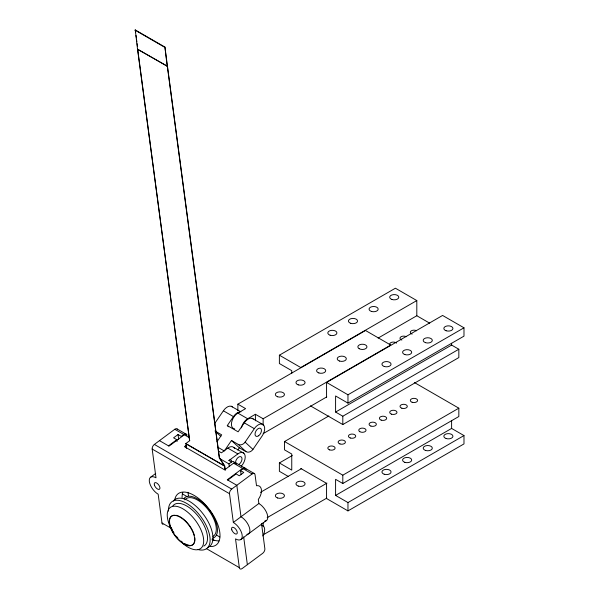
<?xml version="1.0" encoding="UTF-8"?>
<svg xmlns="http://www.w3.org/2000/svg" width="599" height="599" viewBox="0 0 599 599"><rect width="100%" height="100%" fill="white"/><g stroke="black" fill="none" stroke-linecap="round" stroke-linejoin="round"><path stroke-width="0.9" d="M214.682 423.508L223.382 410.787A9.112 5.264 -60 0 1 232.419 406.953M228.601 426.788L227.298 425.567L233.438 416.597A9.112 5.264 -60 0 1 239.832 411.94M217.07 441.575L221.675 434.844L214.966 430.973M252.112 418.319L263.358 424.818A9.112 5.264 -60 0 1 262.16 435.945L252.95 449.407A5.466 4.425 -47.1 0 1 246.009 451.661L238.17 444.368L231.469 440.497L224.303 450.972L217.527 447.056M253.302 419.008A9.112 5.264 -60 0 0 244.265 422.849L238.125 431.819L227.298 425.567M237.773 450.036L239.308 447.79L231.469 440.497M238.17 444.368A5.466 4.425 -47.1 0 0 245.111 442.114L254.32 428.652A9.112 5.264 -60 0 1 263.358 424.818M189.763 440.602L185.847 443.567L224.52 465.902L219.286 457.816L167.331 66.324L137.68 49.208L189.636 440.699L137.553 49.305L167.458 66.234M137.553 49.305L135.269 29.95L164.92 47.066L219.414 457.726L224.647 465.805L225.254 470.365M167.203 66.422L164.92 47.066M162.988 524.35A3.646 2.104 -60 0 1 161.985 522.972L158.173 494.22A10.939 5.361 53.4 0 1 149.346 481.544A10.939 5.361 53.4 0 1 155.995 477.8L152.176 449.048A3.646 2.104 -60 0 1 154.37 444.421L174.788 429.273A3.646 2.104 -60 0 1 177.521 429.476M186.723 435.331A3.646 2.104 -60 0 0 183.811 434.485L181.257 436.379L178.038 434.515L173.568 437.832L176.787 439.688L177.034 441.538M168.499 445.843L176.787 439.688M187.06 434.986A3.646 2.104 -60 0 0 184.327 434.784L169.008 446.143L159.469 440.632M186.304 448.067L185.975 443.477M185.907 445.514L184.417 446.622L224.64 469.841L233.573 463.214A3.646 2.104 -60 0 1 236.485 464.06M150.843 477.044L155.718 473.427M234.643 448.606A9.112 5.264 -60 0 0 227.807 448.104L221.428 452.837L218.336 451.047M234.426 462.87A3.646 2.104 -60 0 0 231.506 462.024L228.93 460.534L237.863 453.907A9.112 5.264 -60 0 1 244.984 455.165A9.112 5.264 -60 0 1 241.3 466.142M224.857 469.511L224.647 465.805M229.32 466.666L228.953 463.918L231.506 462.024M245.328 468.628A3.646 2.104 -60 0 0 242.595 468.425L227.283 479.784L236.822 485.287L241 516.772A10.939 5.361 53.4 0 1 249.274 527.172A10.939 5.361 53.4 0 1 246.9 534.33M227.792 480.084L236.088 473.929L239.315 475.786L243.778 472.476L240.558 470.612L243.112 468.725A3.646 2.104 -60 0 1 246.024 469.564M261.538 523.661L264.855 548.691A3.646 2.104 -60 0 1 262.669 553.326L242.251 568.473A3.646 2.104 -60 0 1 239.33 567.627L235.519 538.883A10.939 5.361 53.4 0 0 242.161 535.132A10.939 5.361 53.4 0 0 233.34 522.455L229.522 493.711A3.646 2.104 -60 0 1 231.716 489.076L252.134 473.929A3.646 2.104 -60 0 1 255.047 474.775L256.507 485.729A10.146 5.863 -60 0 1 261.396 489.615A10.146 5.863 -60 0 1 258.319 499.416L258.865 503.519A10.939 5.361 53.4 0 1 267.147 513.92A10.939 5.361 53.4 0 1 264.765 521.078M233.34 522.455L258.865 503.519M240.671 539.632L266.196 520.703M291.758 373.349L291.758 370.669L279.381 363.526L279.381 355.192L395.407 288.209L416.807 300.563L416.807 315.74L378.134 338.076M416.807 300.563L300.78 367.546L279.381 355.192M237.87 410.674L237.87 404.16L365.495 330.483L390.765 345.069L263.141 418.753L255.406 414.283L247.672 418.753A9.112 5.264 -60 0 0 241.442 427.866M234.651 428.847A9.112 5.264 -60 0 1 231.648 422.205A9.112 5.264 -60 0 1 237.87 413.093L245.605 408.63L237.87 404.16M326.567 397.616L326.567 382.432L442.586 315.448L463.985 327.803L463.985 336.136L347.967 403.12L335.59 395.976L335.59 412.052L342.808 416.223L458.834 349.239L458.834 357.573L342.808 424.556L310.439 405.867M263.141 433.639L326.769 396.897M326.567 382.432L347.967 394.786L463.985 327.803M288.104 476.332L279.381 471.301L279.381 462.96L291.758 470.11L291.758 454.035L284.54 449.864L284.54 441.53L328.851 415.946M335.59 412.052L451.609 345.069L458.834 349.239M279.381 462.96L292.275 455.517M260.49 492.326L301.686 468.545M267.176 517.641L326.949 483.131M284.54 441.53L342.808 475.172L458.834 408.181L458.834 416.522L342.808 483.505L335.59 479.335L335.59 495.41L347.967 502.561L463.985 435.57L463.985 443.911L347.967 510.895L326.567 498.54L326.567 483.356L300.78 468.47M263.141 534.862L326.769 498.121M335.59 495.41L451.609 428.427L463.985 435.57M135.015 30.137L164.665 47.261M416.807 315.74L429.693 323.183M414.321 382.484L458.834 408.181M231.229 406.264L240.925 411.865M237.87 413.093L247.672 418.753M223.382 410.787L233.438 416.597M244.265 422.849L254.32 428.652M239.308 447.79L246.009 451.661M233.79 447.423L243.845 453.233M227.807 448.104L237.863 453.907M177.177 429.004L186.199 434.215M235.961 462.945L244.984 468.156M245.5 468.448L254.53 473.659M174.788 429.273L183.811 434.485M184.327 434.784L189.591 437.824M233.573 463.214L242.595 468.425M243.112 468.725L252.134 473.929M219.331 458.362L228.953 463.918M185.72 443.664L224.393 465.992M154.37 444.421L231.716 489.076M152.176 449.048L229.522 493.711M182.208 493.793L187.045 496.578M216.711 535.207L219.818 537.004M211.964 539.19L214.367 540.583M161.985 522.972L170.85 528.086M206.303 548.557L239.33 567.627M245.111 442.114L252.95 449.407M215.625 431.579L220.851 436.439M240.558 470.612L241.045 474.281M243.666 536.906L247.357 564.685M135.269 29.95L135.629 32.69M135.995 35.423L136.235 37.25M136.482 39.077L136.842 41.81M137.081 43.637L137.448 46.378M186.214 445.304L186.581 448.037M187.959 492.236L188.423 495.755M178.038 434.515L178.652 439.134M451.609 343.279L451.609 345.069M451.609 420.393L451.609 428.427M347.967 394.786L347.967 403.12M347.967 502.561L347.967 510.895M342.808 416.223L342.808 424.556M342.808 475.172L342.808 483.505M263.141 418.753L263.141 425.26M263.141 522.762L263.141 526.484M255.406 414.283L255.406 420.798M173.336 501.004A29.171 14.301 53.4 0 1 203.802 514.848A29.171 14.301 53.4 0 1 207.434 547.561M168.484 511.157A29.171 14.301 53.4 0 1 185.712 502.875A29.171 14.301 53.4 0 1 209.171 533.342A29.171 14.301 53.4 0 1 198.067 549.575M184.866 499.88A23.151 11.351 53.4 0 1 208.362 509.951A23.151 11.351 53.4 0 1 212.967 536.375M183.811 498.638A24.799 12.16 53.4 0 1 209.702 510.4A24.799 12.16 53.4 0 1 212.795 538.209M172.392 506.552A25.525 12.512 53.4 0 1 198.262 516.301A25.525 12.512 53.4 0 1 203.855 546.078M194.817 537.655A17.79 8.723 53.4 0 1 177.484 538.329A17.79 8.723 53.4 0 1 174.414 515.192M175.784 515.267A17.79 8.723 53.4 0 1 177.274 515.612M178.045 515.874A17.79 8.723 53.4 0 1 194.39 535.476M189.074 545.232A17.79 8.723 53.4 0 1 187.592 544.888M186.821 544.626A17.79 8.723 53.4 0 1 184.395 543.465M182.403 542.162A17.79 8.723 53.4 0 1 181.078 541.129M177.866 538.044A17.79 8.723 53.4 0 1 176.66 536.644M173.965 532.87A17.79 8.723 53.4 0 1 173.036 531.291M172.22 529.703A17.79 8.723 53.4 0 1 171.202 527.322M172.699 531.395A25.525 12.512 53.4 0 1 176.907 506.425A25.525 12.512 53.4 0 1 203.383 537.573A25.525 12.512 53.4 0 1 183.249 543.81M177.027 537.513A25.525 12.512 53.4 0 1 175.477 535.528M261.336 525.203A9.112 5.264 -60 0 1 262.901 535.97M235.579 463.117A4.56 2.628 -60 0 1 238.32 457.329A4.56 2.628 -60 0 1 241.966 458.385A4.56 2.628 -60 0 1 239.226 464.173M228.93 460.534A3.646 2.104 -60 0 1 231.663 460.736M401.832 340.045A3.646 2.104 0 0 1 400.761 336.938A3.646 2.104 0 0 1 406.234 336.735M412.142 334.092A3.646 2.104 0 0 1 411.079 330.985A3.646 2.104 0 0 1 416.545 330.775M390.181 345.226A3.646 2.104 0 0 1 391.521 342.351A3.646 2.104 0 0 1 396.501 343.122M174.736 499.663A31.904 15.641 53.4 0 1 210.107 510.43A31.904 15.641 53.4 0 1 208.781 546.408M218.897 540.867A31.904 15.641 53.4 0 1 212.383 539.647M182.081 497.567A31.904 15.641 53.4 0 1 182.807 492.408M277.622 497.986A4.56 2.628 0 0 0 284.458 495.71A4.56 2.628 0 0 0 277.622 493.434A4.56 2.628 0 0 0 277.622 497.986M298.25 486.081A4.56 2.628 0 0 0 305.086 483.805A4.56 2.628 0 0 0 298.25 481.521A4.56 2.628 0 0 0 298.25 486.081M384.229 474.251A4.56 2.628 0 0 0 391.065 471.967A4.56 2.628 0 0 0 384.229 469.691A4.56 2.628 0 0 0 384.229 474.251M446.113 438.52A4.56 2.628 0 0 0 452.949 436.244A4.56 2.628 0 0 0 446.113 433.961A4.56 2.628 0 0 0 446.113 438.52M404.857 462.338A4.56 2.628 0 0 0 411.693 460.062A4.56 2.628 0 0 0 404.857 457.778A4.56 2.628 0 0 0 404.857 462.338M425.485 450.433A4.56 2.628 0 0 0 432.321 448.149A4.56 2.628 0 0 0 425.485 445.873A4.56 2.628 0 0 0 425.485 450.433M412.142 402.266A3.646 2.104 0 0 0 417.615 400.446A3.646 2.104 0 0 0 412.142 398.62A3.646 2.104 0 0 0 412.142 402.266M401.832 408.219A3.646 2.104 0 0 0 407.305 406.399A3.646 2.104 0 0 0 401.832 404.572A3.646 2.104 0 0 0 401.832 408.219M391.521 414.171A3.646 2.104 0 0 0 396.987 412.352A3.646 2.104 0 0 0 391.521 410.532A3.646 2.104 0 0 0 391.521 414.171M381.204 420.131A3.646 2.104 0 0 0 386.677 418.304A3.646 2.104 0 0 0 381.204 416.485A3.646 2.104 0 0 0 381.204 420.131M370.893 426.084A3.646 2.104 0 0 0 376.359 424.257A3.646 2.104 0 0 0 370.893 422.437A3.646 2.104 0 0 0 370.893 426.084M359.827 431.699A3.646 2.104 0 0 0 365.922 430.756A3.646 2.104 0 0 0 361.459 428.18A3.646 2.104 0 0 0 359.827 431.699M350.265 437.989A3.646 2.104 0 0 0 355.739 436.169A3.646 2.104 0 0 0 350.265 434.342A3.646 2.104 0 0 0 350.265 437.989M339.955 443.949A3.646 2.104 0 0 0 345.421 442.122A3.646 2.104 0 0 0 339.955 440.302A3.646 2.104 0 0 0 339.955 443.949M329.645 449.901A3.646 2.104 0 0 0 335.111 448.074A3.646 2.104 0 0 0 329.645 446.255A3.646 2.104 0 0 0 329.645 449.901M277.622 396.77A4.56 2.628 0 0 0 284.458 394.486A4.56 2.628 0 0 0 277.622 392.21A4.56 2.628 0 0 0 277.622 396.77M298.25 384.858A4.56 2.628 0 0 0 305.086 382.581A4.56 2.628 0 0 0 298.25 380.298A4.56 2.628 0 0 0 298.25 384.858M318.87 372.952A4.56 2.628 0 0 0 325.706 370.669A4.56 2.628 0 0 0 318.87 368.392A4.56 2.628 0 0 0 318.87 372.952M339.498 361.04A4.56 2.628 0 0 0 346.334 358.764A4.56 2.628 0 0 0 339.498 356.487A4.56 2.628 0 0 0 339.498 361.04M359.183 348.715A4.56 2.628 0 0 0 366.805 347.532A4.56 2.628 0 0 0 361.227 344.313A4.56 2.628 0 0 0 359.183 348.715M258.656 435.743A4.56 2.628 -60 0 0 260.797 428.555A4.56 2.628 -60 0 0 255.264 432.59A4.56 2.628 -60 0 0 258.656 435.743M170.288 527.023A17.79 8.723 53.4 0 0 192.137 545.165A17.79 8.723 53.4 0 0 183.526 519.558A17.79 8.723 53.4 0 0 170.288 527.023M330.086 335.215A4.56 2.628 0 0 0 336.923 332.939A4.56 2.628 0 0 0 330.086 330.655A4.56 2.628 0 0 0 330.086 335.215M391.963 299.493A4.56 2.628 0 0 0 398.799 297.209A4.56 2.628 0 0 0 391.963 294.933A4.56 2.628 0 0 0 391.963 299.493M350.714 323.31A4.56 2.628 0 0 0 357.551 321.027A4.56 2.628 0 0 0 350.714 318.75A4.56 2.628 0 0 0 350.714 323.31M371.343 311.398A4.56 2.628 0 0 0 378.179 309.121A4.56 2.628 0 0 0 371.343 306.838A4.56 2.628 0 0 0 371.343 311.398M446.113 330.753A4.56 2.628 0 0 0 452.949 328.469A4.56 2.628 0 0 0 446.113 326.193A4.56 2.628 0 0 0 446.113 330.753M384.229 366.476A4.56 2.628 0 0 0 391.065 364.199A4.56 2.628 0 0 0 384.229 361.916A4.56 2.628 0 0 0 384.229 366.476M425.485 342.658A4.56 2.628 0 0 0 432.321 340.382A4.56 2.628 0 0 0 425.485 338.098A4.56 2.628 0 0 0 425.485 342.658M404.857 354.563A4.56 2.628 0 0 0 411.693 352.287A4.56 2.628 0 0 0 404.857 350.011A4.56 2.628 0 0 0 404.857 354.563M231.791 529.868A4.013 1.969 53.4 0 0 236.717 533.956A4.013 1.969 53.4 0 0 234.778 528.183A4.013 1.969 53.4 0 0 231.791 529.868M154.445 485.205A4.013 1.969 53.4 0 0 159.371 489.301A4.013 1.969 53.4 0 0 157.432 483.528A4.013 1.969 53.4 0 0 154.445 485.205"/></g></svg>
